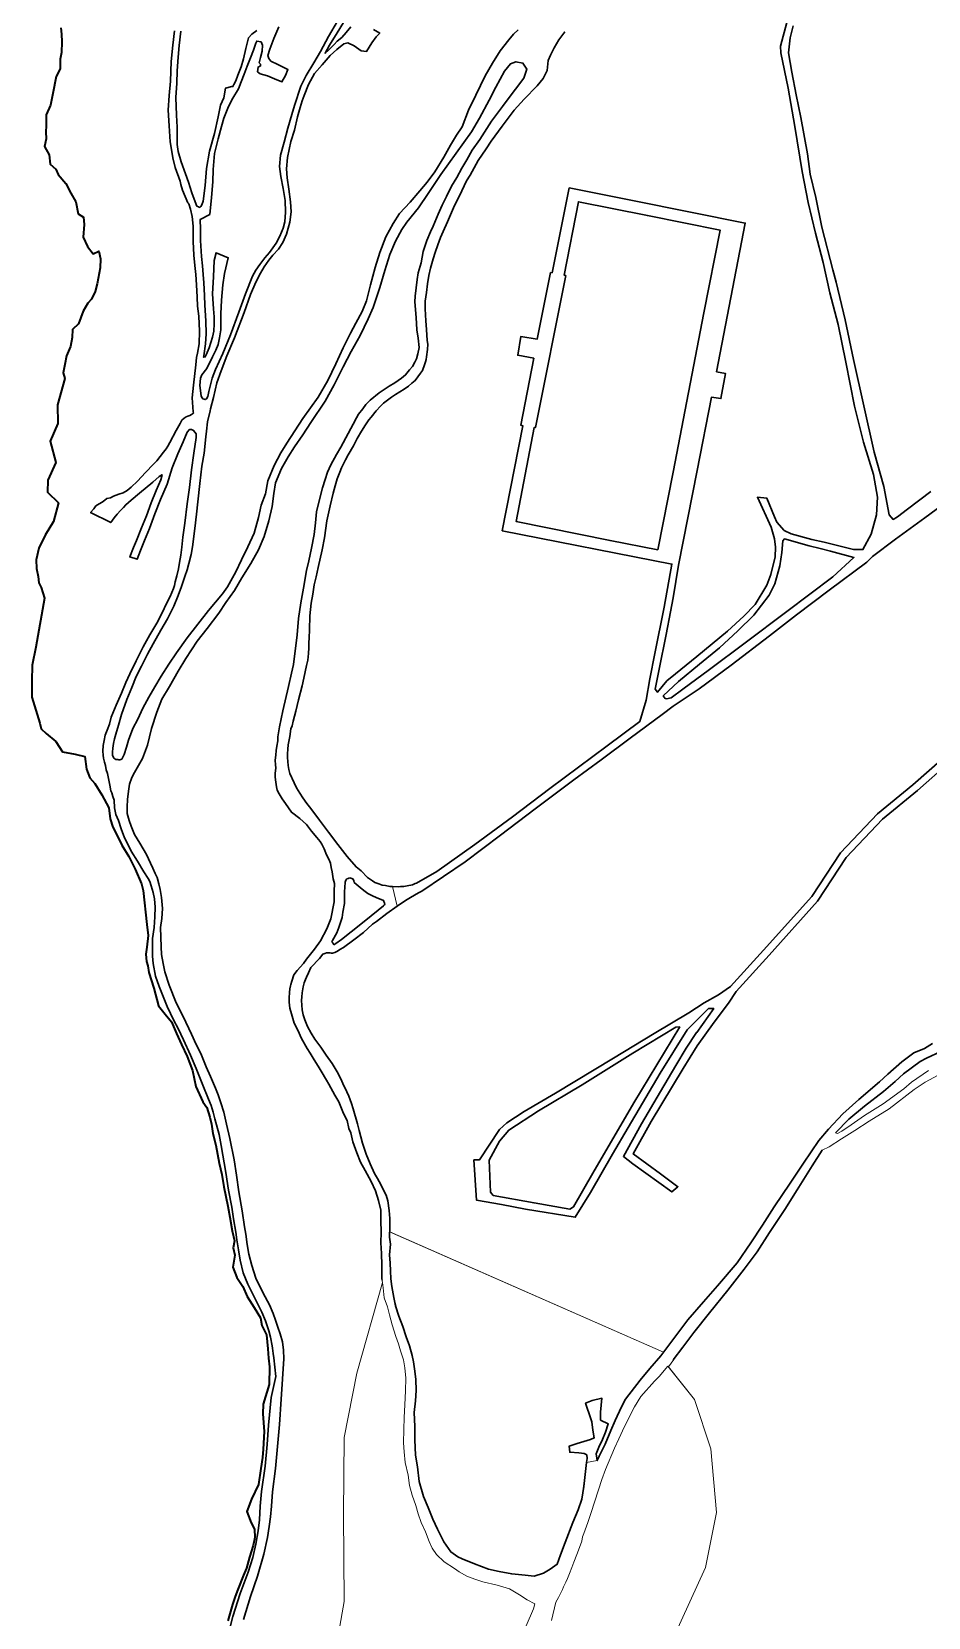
# Model space of a CAD drawing. Header units: inches. Extents: x 227962 to 457752, y 540021 to 3042353.
# Drawn here: x 228256 to 228678, y 540754 to 541499 of the extents above; entities that cross this region are included whole.
import ezdxf

# ---------------------------------------------------------------- set-up
doc = ezdxf.new("R2010")
doc.units = ezdxf.units.IN
doc.header["$MEASUREMENT"] = 0
doc.layers.add('Precinct_Dzong', color=7, linetype='Continuous', lineweight=9, true_color=0xd6292c)
doc.layers.add('Precinct_Environment Conservation', color=7, linetype='Continuous', lineweight=9, true_color=0x4abf36)
for name, color, linetype, lineweight in [('Precinct_Military', 253, 'Continuous', 9), ('Surveyed_Boundary', 212, 'Continuous', 35), ('Z_ proposed road layer', 7, 'Continuous', 30)]:
    doc.layers.add(name, color=color, linetype=linetype, lineweight=lineweight)

msp = doc.modelspace()

# ---------------------------------------------------------------- linework, layer by layer
at = {"layer": 'Precinct_Dzong'}
for points in [[(228553.15, 540878.53), (228424.48, 540935.05), (228424.42, 540935.08), (228424.35, 540932.56), (228424.81, 540929.35), (228424.34, 540924.26), (228424.92, 540912.98), (228426.32, 540904.19), (228428.69, 540895.42), (228430.7, 540890.61), (228433.78, 540881.45), (228434.95, 540877.04), (228435.6, 540873.98), (228436.32, 540869.61), (228436.65, 540866.12), (228436.83, 540860.45), (228436.49, 540855.13), (228436, 540850.14), (228436.26, 540843.64), (228436.23, 540837.26), (228436.66, 540830.19), (228437.45, 540824.63), (228438.32, 540817.77), (228440.33, 540810.76), (228446.86, 540795.28), (228449.85, 540789.38), (228453.19, 540784.65), (228456.48, 540782.42), (228464.36, 540779.07), (228470.95, 540776.52), (228481.83, 540774.33), (228492.45, 540773.24), (228496.77, 540774.62), (228499.87, 540776.55), (228503.13, 540778.96), (228510.52, 540798.42), (228513.25, 540804.84), (228514.78, 540809.39), (228517, 540826.62), (228522.03, 540827.62), (228525.76, 540835.33), (228530.45, 540846.36), (228533.41, 540852.77), (228535.34, 540856.42), (228542.18, 540865.42), (228551.89, 540876.86), (228553.15, 540878.53)], [(228421.05, 540911.26), (228408.98, 540868.69), (228403.1, 540838.49), (228402.68, 540802.41), (228403.1, 540761.29), (228396.38, 540723.95)], [(228488.65, 540749.92), (228492.11, 540757.88), (228492.66, 540760.23), (228489.07, 540762.19), (228485.53, 540764.44), (228480.74, 540767.25), (228475.04, 540769.12), (228468.23, 540770.62), (228464.53, 540771.79), (228460.68, 540773.29), (228457.11, 540775.24), (228454.93, 540776.93), (228450.09, 540780.08), (228446.44, 540783.51), (228444.36, 540786.44), (228442.95, 540789.63), (228441.27, 540794.17), (228439.21, 540798.49), (228437.9, 540802.51), (228436.68, 540806.49), (228434.95, 540811.29), (228433.77, 540815.85), (228433.11, 540820.77), (228431.78, 540826.74), (228431.26, 540831.76), (228430.94, 540835.95), (228431.13, 540842.25), (228431.26, 540847.9), (228431.54, 540853.71), (228431.89, 540860.35), (228432.08, 540866.34), (228431.62, 540871.15), (228430.96, 540874.9), (228429.6, 540879.09), (228428.55, 540882.46), (228427.26, 540885.84), (228425.58, 540891.32), (228424.37, 540896.04), (228423.39, 540899.77), (228421.91, 540903.99), (228421.41, 540908.74), (228421.05, 540911.26)], [(228554.15, 540736.13), (228572.88, 540777.41), (228578.05, 540803.22), (228575.47, 540833.08), (228567.72, 540856.24), (228555.25, 540871.93), (228551.09, 540867.06), (228549.02, 540864.95), (228542.59, 540857.77), (228539.52, 540852.79), (228534.91, 540843.65), (228532.18, 540837.74), (228530.15, 540833.43), (228525.94, 540823.43), (228524.23, 540818.75), (228522.7, 540813.91), (228519.03, 540802.66), (228517.59, 540798.56), (228515.8, 540793.29), (228515.11, 540791.68), (228514.78, 540789.69), (228513.23, 540785.47), (228512.42, 540783.41), (228511.07, 540779.86), (228510.03, 540777.39), (228508.97, 540774.52), (228508.08, 540772.17), (228507.26, 540770.49), (228506.2, 540768.2), (228505.69, 540766.93), (228504.55, 540764.84), (228503.75, 540763.26), (228502.6, 540761.13), (228500.6, 540752.46)]]:
    msp.add_lwpolyline(points, dxfattribs=at)
at = {"layer": 'Precinct_Environment Conservation'}
for points in [[(228396.38, 540723.95), (228403.1, 540761.29), (228402.68, 540802.41), (228403.1, 540838.49), (228408.98, 540868.69), (228421.05, 540911.26), (228420.8, 540913.06), (228420.69, 540919.34), (228420.52, 540924.84), (228420.31, 540929.94), (228420.39, 540934.94), (228420.23, 540940.4), (228420.22, 540945.19), (228419.2, 540949.73), (228417.76, 540954.33), (228415.67, 540958.7), (228412.85, 540963.98), (228410.73, 540967.77), (228409.06, 540972.23), (228407.16, 540977.33), (228406.1, 540981.67), (228405.18, 540983.69), (228404.39, 540987.45), (228402.66, 540990.75), (228400.57, 540996.24), (228398.65, 540999.27), (228395.8, 541004.48), (228394.77, 541006.36), (228392.23, 541010.6), (228390.86, 541012.91), (228388.95, 541015.92), (228387.02, 541019.11), (228385.65, 541021.23), (228382.96, 541025.86), (228381.23, 541029.9), (228379.58, 541033.12), (228378.85, 541035.28), (228378.23, 541037.45), (228377.51, 541040.24), (228377.21, 541043.06), (228377.11, 541045.11), (228377.26, 541047.48), (228377.55, 541049.3), (228377.79, 541050.69), (228377.94, 541051.3), (228378.38, 541052.83), (228379.42, 541055.8), (228380.87, 541057.82), (228383.85, 541061.2), (228385.33, 541063.29), (228389.03, 541067.98), (228391.88, 541071.83), (228394.87, 541077.53), (228396.75, 541082.22), (228398.27, 541090.09), (228398.36, 541095.2), (228398.53, 541098.77), (228397.88, 541100.96), (228397.38, 541104.29), (228396.87, 541106.29), (228396.62, 541108.3), (228395.81, 541110.28), (228394.7, 541112.25), (228393.57, 541115.1), (228392.56, 541117.27), (228391.7, 541118.47), (228390.24, 541120.42), (228387.75, 541123.32), (228385.28, 541126.47), (228382.13, 541129.31), (228378.27, 541132.25), (228375.47, 541136.42), (228373.94, 541138.54), (228372.46, 541140.85), (228371.56, 541142.71), (228371.21, 541144.14), (228370.68, 541147.52), (228370.65, 541148.92), (228370.66, 541150.46), (228370.91, 541153.17), (228370.68, 541154.61), (228370.56, 541156.66), (228370.83, 541159.07), (228371.03, 541161.35), (228371.37, 541163.31), (228371.78, 541165.74), (228371.89, 541167.76), (228372.63, 541172.37), (228374.25, 541179.99), (228376.85, 541191.32), (228378.32, 541197.66), (228379.18, 541201.62), (228380.94, 541215.63), (228381.62, 541223.27), (228382.65, 541230.67), (228383.85, 541237.62), (228385.33, 541245.82), (228386.43, 541250.41), (228387.62, 541256.38), (228388.92, 541262.76), (228389.54, 541268.23), (228390.07, 541273.35), (228391.17, 541277.98), (228392.92, 541284.74), (228394.03, 541288.61), (228395.19, 541292.07), (228396.83, 541295.46), (228399.44, 541300.39), (228401.43, 541303.84), (228407.25, 541314.58), (228408.88, 541317.62), (228409.85, 541319.3), (228411.82, 541321.9), (228413.17, 541323.79), (228415.25, 541325.95), (228419.43, 541329.31), (228424.14, 541332.43), (228426.86, 541334.08), (228430.01, 541336.2), (228431.85, 541337.84), (228433.82, 541340.23), (228435.15, 541341.66), (228436.23, 541343.8), (228437.03, 541345.37), (228437.68, 541347.62), (228438.26, 541350.7), (228437.88, 541354.98), (228437.21, 541358.9), (228436.93, 541364.74), (228436.3, 541372.11), (228436.36, 541374.74), (228437.83, 541385.77), (228439.17, 541390.42), (228440.2, 541395.75), (228441.84, 541400.89), (228443.58, 541405.06), (228444.95, 541407.7), (228447.23, 541413.24), (228449.18, 541417.61), (228451.1, 541421.56), (228453.54, 541426.44), (228456, 541430.53), (228458.31, 541434.99), (228460.79, 541438.84), (228463.24, 541443.31), (228466.83, 541448.39), (228472.34, 541457.09), (228477.52, 541463.98), (228480.69, 541468.1), (228483.63, 541472), (228487.46, 541477.27), (228488.92, 541481.38), (228487.09, 541484.27), (228483.78, 541484.96), (228481.3, 541483.88), (228478.49, 541480.55), (228474.41, 541472.99), (228471.2, 541466.82), (228466.65, 541458.46), (228462.94, 541452.02), (228448.46, 541431.94), (228442.59, 541423.06), (228437.95, 541416.26), (228432.48, 541409.5), (228430.17, 541406.05), (228427.11, 541400.62), (228424.53, 541394.3), (228422.22, 541386.88), (228419.79, 541378.8), (228416.71, 541369.39), (228414.33, 541364.14), (228410.51, 541356.31), (228406.31, 541348.76), (228402.52, 541341.61), (228398.38, 541333.12), (228394.07, 541325.47), (228387.4, 541315.33), (228383.56, 541309.61), (228379.63, 541303.99), (228376.7, 541299.29), (228373.53, 541293.77), (228370.7, 541287.04), (228369.92, 541282.05), (228369.12, 541275.92), (228367.65, 541269.13), (228365.35, 541261.79), (228362.7, 541255.63), (228359.17, 541249.18), (228354.99, 541242.35), (228351.41, 541236.43), (228347.39, 541230.87), (228344.14, 541225.77), (228338.63, 541218.58), (228333.96, 541212.65), (228328.59, 541204.43), (228324.96, 541198.57), (228320.85, 541191.32), (228317.32, 541185.32), (228314.99, 541179.36), (228312.42, 541171.54), (228310.55, 541163.77), (228308.2, 541157.59), (228304.49, 541150.99), (228303.17, 541148.53), (228302.02, 541145.49), (228301.61, 541142.21), (228301.2, 541138.19), (228300.94, 541134.8), (228301, 541131.67), (228301.96, 541128.42), (228302.91, 541125.7), (228304.49, 541121.82), (228306.89, 541117.76), (228310.01, 541112.41), (228312.04, 541108.33), (228313.02, 541106.05), (228314.21, 541103.49), (228315.07, 541101.59), (228315.91, 541098.66), (228316.5, 541095.98), (228317.14, 541092.22), (228317.57, 541087.01), (228317.29, 541082.29), (228316.69, 541078.06), (228316.79, 541073.62), (228316.92, 541069.03), (228317.16, 541065.41), (228317.85, 541061.18), (228318.63, 541057.25), (228320.75, 541050.94), (228324.01, 541042.76), (228327.33, 541036.2), (228331.25, 541028.01), (228333.49, 541023.18), (228335.7, 541018.92), (228338.21, 541012.57), (228340.26, 541008.02), (228342.61, 541002.61), (228343.71, 540999.44), (228345.02, 540995.66), (228346.46, 540991.26), (228347.74, 540985.7), (228349.35, 540978.92), (228351.27, 540968.95), (228352.37, 540961.76), (228353.54, 540953.9), (228355.06, 540944.93), (228356.17, 540937.42), (228356.86, 540933.93), (228357.41, 540929.18), (228358.24, 540924.62), (228359.67, 540919.19), (228361.55, 540913.36), (228365.02, 540906.25), (228367.9, 540900.75), (228369.58, 540896.73), (228370.67, 540893.65), (228371.79, 540890.28), (228372.89, 540887.09), (228374.11, 540883.39), (228374.5, 540879.55), (228374.71, 540875.34), (228373.48, 540856.41), (228372.62, 540844.55), (228370.68, 540823.81), (228369.33, 540812.96), (228368.94, 540806.15), (228368.4, 540801.12), (228367.79, 540796.61), (228366.97, 540791.38), (228365.19, 540783.61), (228362.28, 540773.28), (228358.98, 540763.65), (228355.64, 540752.96)], [(228683.59, 541019.84), (228676.91, 541016.63), (228673.91, 541015.12), (228665.99, 541009.31), (228662.16, 541005.73), (228656.61, 541000.99), (228647.73, 540994.15), (228640.41, 540987.99), (228634.03, 540981.54), (228635.05, 540981.3), (228637.09, 540982.42), (228641.45, 540985.4), (228647.72, 540989.7), (228656.46, 540995.18), (228666.26, 541002.32), (228669.84, 541005.39), (228677.74, 541010.84)], [(228688.09, 541011.87), (228676.25, 541005.43), (228671.13, 541001.91), (228659.34, 540992.89), (228649.96, 540987.04), (228643.18, 540982.7), (228636.92, 540978.72), (228631.11, 540975.08), (228627.83, 540973.44), (228623.07, 540966.07), (228616.06, 540954.88), (228610.27, 540945.63), (228603.06, 540934.74), (228597.21, 540925.62), (228591.14, 540917.52), (228583.45, 540907.61), (228574.82, 540896.95), (228567.43, 540887.8), (228562.31, 540880.88), (228555.48, 540871.64), (228567.72, 540856.24), (228575.47, 540833.08), (228578.05, 540803.22), (228572.88, 540777.41), (228554.15, 540736.13)]]:
    msp.add_lwpolyline(points, dxfattribs=at)
at = {"layer": 'Precinct_Military'}
msp.add_lwpolyline([(228506.79, 541499.06), (228503.94, 541495.21), (228501.81, 541491.46), (228500.11, 541487.98), (228498.98, 541485.46), (228498.55, 541480.86), (228496.59, 541477.01), (228493.75, 541473.61), (228487.7, 541467.38), (228483, 541462.21), (228479.2, 541457.19), (228477.31, 541454.66), (228472.21, 541447.65), (228469.88, 541443.97), (228466.07, 541438.52), (228462.25, 541431.62), (228460.54, 541428.91), (228458.32, 541424.2), (228454.49, 541416.23), (228451.56, 541409.77), (228449.59, 541405.2), (228448.38, 541402.29), (228447.08, 541398.93), (228445.83, 541395.36), (228444.84, 541392.34), (228443.62, 541387.86), (228442.82, 541384.44), (228442.18, 541380.61), (228441.72, 541376.57), (228441.11, 541372.4), (228441.1, 541368.82), (228441.42, 541363.23), (228441.71, 541359.12), (228442.09, 541353.97), (228442.32, 541352.24), (228442.2, 541349.72), (228441.71, 541346.31), (228441.63, 541345.04), (228441.34, 541343.88), (228440.89, 541342.54), (228439.81, 541339.82), (228438.87, 541338.57), (228437.65, 541336.9), (228436.45, 541335.16), (228434.87, 541333.83), (228433.27, 541332.49), (228431.26, 541331.09), (228427.21, 541328.56), (228425.22, 541327.35), (228423.48, 541325.9), (228421.55, 541324.54), (228420.14, 541323.01), (228418.08, 541320.85), (228415.67, 541317.98), (228414.59, 541316.65), (228413.01, 541314.24), (228411.12, 541311.37), (228409.18, 541307.82), (228407.35, 541304.4), (228403.69, 541297.84), (228401.77, 541294.1), (228400.94, 541292), (228399.78, 541288.95), (228398.76, 541285.62), (228397.8, 541282.26), (228396.39, 541276.24), (228394.9, 541269.23), (228393.73, 541261.21), (228392.74, 541255.64), (228390.87, 541247.33), (228389.89, 541242.96), (228389, 541239.05), (228388.33, 541234.72), (228387.57, 541230.44), (228386.95, 541224.61), (228386.77, 541217.93), (228386.55, 541214.24), (228386.49, 541211.94), (228386.43, 541209.56), (228386.26, 541206.93), (228385.91, 541203.66), (228385.39, 541201.15), (228384.1, 541195.2), (228383.25, 541191.73), (228381.64, 541185.07), (228380.37, 541179.81), (228379.02, 541175.07), (228378.51, 541172.79), (228378.02, 541171.47), (228377.44, 541167.89), (228376.7, 541163.94), (228376.57, 541161.91), (228376.33, 541159.71), (228376.35, 541157.97), (228376.69, 541154.26), (228377, 541152.29), (228377.52, 541150.53), (228379.48, 541146.07), (228380.62, 541143.66), (228382.2, 541141.28), (228383.58, 541139), (228385.47, 541136.36), (228387.33, 541134.03), (228391.51, 541128.56), (228395.68, 541122.97), (228400.12, 541117.03), (228404.45, 541111.48), (228408.75, 541106.61), (228411.02, 541104.77), (228413.98, 541101.53), (228416.37, 541100.05), (228417.5, 541099.21), (228419.4, 541098.57), (228420.87, 541098.01), (228422.48, 541097.81), (228424.48, 541097.43), (228425.72, 541097.36), (228428.02, 541088.06), (228423.1, 541084.63), (228418.24, 541080.87), (228416.4, 541079.62), (228412.15, 541075.82), (228407.53, 541072.34), (228402.7, 541068.72), (228401.04, 541067.68), (228399.84, 541066.92), (228398.6, 541066.42), (228397.63, 541066.08), (228396.94, 541065.97), (228396.32, 541066.23), (228394.79, 541066.14), (228393.87, 541065.87), (228393.06, 541065.52), (228391.41, 541063.58), (228387.39, 541059.26), (228386.25, 541056.78), (228385.31, 541054.7), (228384.91, 541053.6), (228384.18, 541052.09), (228383.76, 541050.21), (228383.23, 541047.35), (228383.06, 541045.52), (228382.97, 541043.72), (228383.32, 541039.35), (228383.7, 541037.03), (228384.49, 541034.68), (228385.79, 541031.6), (228387.51, 541028.51), (228389.28, 541025.6), (228392.08, 541021.92), (228394.59, 541018.12), (228397.35, 541014.13), (228399.72, 541010.23), (228401.5, 541007.02), (228402.45, 541004.84), (228404.37, 541000.85), (228405.18, 540998.84), (228406.52, 540995.32), (228407.24, 540992.96), (228409.35, 540985.89), (228410.14, 540982.75), (228411.68, 540976.78), (228413.36, 540971.59), (228415.22, 540967.03), (228417.27, 540962.48), (228418.68, 540960.09), (228420.22, 540957.3), (228421.53, 540954.68), (228422.74, 540952.29), (228423.52, 540949.58), (228424.17, 540945.14), (228424.48, 540941.39), (228424.48, 540937.61), (228424.42, 540935.08), (228553.15, 540878.53), (228558, 540884.93), (228564.61, 540893.73), (228572.02, 540902.19), (228578.65, 540909.7), (228587.81, 540920.54), (228594.21, 540929.86), (228599.71, 540938.27), (228605.19, 540946.78), (228612.81, 540957.89), (228619.06, 540967.41), (228626.24, 540978.01), (228630.82, 540983.31), (228637.57, 540990.6), (228645.05, 540997.25), (228654.83, 541005.64), (228658.69, 541009.14), (228665.3, 541014.98), (228670.9, 541019.15), (228675.9, 541021.2), (228679.7, 541023.55)], dxfattribs=at)
at = {"layer": 'Surveyed_Boundary'}
msp.add_lwpolyline([(228269.81, 541500.81), (228270.05, 541497.87), (228270.28, 541494.3), (228270.19, 541489.35), (228269.47, 541486.14), (228269.44, 541481.59), (228267.66, 541477.93), (228266.08, 541470.08), (228264.88, 541464.53), (228262.86, 541459.99), (228262.93, 541454.79), (228262.74, 541451.94), (228262.9, 541448.74), (228262.08, 541445.03), (228264.33, 541441.15), (228264.85, 541436.77), (228267.46, 541434.45), (228268.62, 541431.99), (228272.11, 541427.76), (228274.5, 541423.2), (228276.93, 541419.12), (228277.96, 541413.51), (228280.4, 541411.85), (228280.72, 541408.39), (228280.28, 541402.53), (228282.3, 541398.06), (228285.08, 541394.67), (228287.65, 541395.87), (228288.38, 541392.25), (228288.36, 541388.08), (228286.86, 541380.58), (228285.97, 541377.03), (228284.24, 541373.29), (228282.46, 541371.54), (228280.32, 541367.74), (228278.13, 541361.77), (228275.35, 541359.18), (228275.11, 541355.36), (228274.33, 541351.14), (228272.49, 541346.67), (228271.64, 541342.69), (228270.89, 541338.7), (228271.7, 541336.08), (228268.2, 541323.72), (228268.34, 541314.97), (228264.77, 541306.59), (228267.49, 541296.55), (228263.65, 541288.29), (228263.5, 541282.66), (228268.64, 541277.62), (228266.36, 541268.92), (228262.46, 541262.47), (228259.48, 541256.4), (228258.2, 541250.91), (228258.32, 541246.81), (228259.2, 541243.01), (228259.53, 541240.14), (228260.5, 541237.83), (228262.14, 541232.92), (228258.08, 541209.82), (228256.38, 541201.3), (228256.1, 541193.88), (228256.19, 541186.39), (228259.97, 541174.19), (228260.62, 541171.38), (228262.93, 541169.27), (228267.5, 541165.45), (228270.66, 541160.63), (228276.53, 541159.52), (228281.08, 541158.51), (228281.88, 541152.49), (228283.41, 541148.37), (228285.78, 541145.7), (228289.1, 541140.47), (228292.42, 541134.31), (228293.02, 541129.16), (228294.28, 541125.27), (228295.43, 541123.16), (228298.47, 541116.84), (228301.73, 541111.45), (228304.78, 541105.55), (228307.67, 541098.62), (228308.48, 541095.43), (228310.23, 541079.58), (228310.92, 541074.39), (228310.17, 541068.85), (228309.84, 541065.49), (228310.01, 541062.09), (228310.66, 541060.01), (228311.18, 541057.02), (228313.51, 541049.61), (228315.79, 541041.26), (228318.9, 541037.42), (228321.79, 541033.73), (228324.14, 541028.26), (228326.52, 541023.15), (228329.28, 541017.41), (228331.77, 541010.96), (228333.34, 541003.31), (228336.57, 540996.16), (228338.49, 540993.49), (228339.83, 540989.04), (228340.65, 540985.69), (228341.35, 540981.36), (228342.76, 540975.86), (228344.27, 540967.35), (228345.47, 540962.03), (228346.51, 540956.16), (228348.29, 540947.12), (228349.28, 540941.94), (228350.38, 540935.6), (228351.39, 540930.89), (228350.77, 540927.51), (228351.6, 540924.1), (228350.7, 540918.43), (228352.61, 540913.59), (228355.35, 540909.36), (228357.5, 540904.71), (228360.65, 540899.45), (228363.67, 540894.63), (228364.31, 540891.01), (228366.48, 540886.7), (228367.2, 540880.05), (228367.38, 540875.66), (228367.93, 540871.65), (228367.83, 540863.34), (228364.88, 540854.04), (228364.82, 540849.58), (228365.46, 540841.27), (228364.93, 540833.03), (228364.59, 540829.08), (228363.86, 540823.92), (228362.81, 540816.31), (228359.41, 540809.44), (228357.31, 540803.65), (228359.25, 540798.26), (228360.89, 540795.43), (228361.07, 540791.42), (228360.23, 540787.64), (228358.59, 540782.22), (228357.08, 540777.04), (228355.63, 540773.79), (228353.05, 540766.98), (228351.72, 540763.71), (228350.49, 540759.92), (228348.3, 540752.25)], dxfattribs=at)
at = {"layer": 'Z_ proposed road layer'}
for points in [[(228399.98, 541504.08), (228395.6, 541496.76), (228391.87, 541489.79), (228388.74, 541484.48), (228385.1, 541478.4), (228382.67, 541473.41), (228379.72, 541464.33), (228378.42, 541460.16), (228376.47, 541453.71), (228374.76, 541447.12), (228373.16, 541441.03), (228372.6, 541435.7), (228373.26, 541431.04), (228374.31, 541425.36), (228375.22, 541419.71), (228375.52, 541414.24), (228375.18, 541409.74), (228374.43, 541406.79), (228372.86, 541403.01), (228371.05, 541399.63), (228367.88, 541395.23), (228365.76, 541392.75), (228363.41, 541389.58), (228361.57, 541386.95), (228359.94, 541384.24), (228356.64, 541375.9), (228353.46, 541367.3), (228349.63, 541356.61), (228346.04, 541347.84), (228342.58, 541340.38), (228340.96, 541336.18), (228339.35, 541330.05), (228338.95, 541327.67), (228338.27, 541326.54), (228337.7, 541326.21), (228337.16, 541326.32), (228336.56, 541326.6), (228336.01, 541327.4), (228335.72, 541327.89), (228335.1, 541332.81), (228335.5, 541336.28), (228336.17, 541337.84), (228338.41, 541340.8), (228341.13, 541346.31), (228342.64, 541349.44), (228343.72, 541351.99), (228344.46, 541355.19), (228345.06, 541359.03), (228345.03, 541362.35), (228345.1, 541366.55), (228345.31, 541372.96), (228345.97, 541380.05), (228346.71, 541385.41), (228348.53, 541392.83), (228342.77, 541395.19), (228341.86, 541391.61), (228341.59, 541383.92), (228341.2, 541375.82), (228341.57, 541368.89), (228341.88, 541364.99), (228341.98, 541361.8), (228341.7, 541358.31), (228341.13, 541355.56), (228339.52, 541350.52), (228338.21, 541347.19), (228337.68, 541346.23), (228336.96, 541346.07), (228337.1, 541346.69), (228337.79, 541352.3), (228338.08, 541357.08), (228337.93, 541363.14), (228337.47, 541370.53), (228337.35, 541375.05), (228337.02, 541381.07), (228336.71, 541385), (228336.45, 541389.09), (228335.97, 541393.36), (228335.49, 541400.95), (228335.54, 541406.3), (228335.33, 541410.84), (228339.84, 541413.21), (228340.65, 541421.19), (228341.21, 541428.45), (228341.41, 541434.23), (228341.99, 541441.74), (228343.82, 541448.74), (228345.38, 541454.54), (228346.45, 541458.46), (228348.66, 541463.93), (228350.76, 541467.88), (228353.36, 541472.21), (228354.67, 541475.47), (228356.07, 541479.12), (228357.44, 541482.9), (228358.93, 541486.83), (228360.39, 541490.45), (228361.46, 541493.74), (228361.95, 541494.61), (228363.98, 541494.25), (228364.6, 541492.73), (228364.41, 541489.93), (228363.72, 541486.89), (228363.12, 541484.48), (228363.75, 541483.76), (228363.77, 541482.97), (228362.52, 541482.46), (228362.31, 541480.26), (228363.54, 541479.31), (228367.01, 541478.34), (228370.3, 541476.95), (228373.8, 541475.49), (228375.46, 541478.51), (228376.55, 541481.24), (228371.88, 541483.57), (228368.61, 541485.25), (228367.57, 541486.53), (228367.07, 541487.88), (228368.06, 541490.81), (228369.97, 541495.91), (228372.34, 541501.3)], [(228611.14, 541503.42), (228608.25, 541492.2), (228608.33, 541489.09), (228611.84, 541472.49), (228614.93, 541454.45), (228618.35, 541433.4), (228621.29, 541418.8), (228624.74, 541404.41), (228628.24, 541390.54), (228631.45, 541376.38), (228635.36, 541361.43), (228638.96, 541343.74), (228643.07, 541323.14), (228647.21, 541306.21), (228652, 541290.91), (228653.76, 541280.36), (228653.39, 541271.96), (228650.86, 541262.98), (228646.98, 541255.65), (228642.54, 541255.76), (228628.75, 541259.16), (228623.02, 541260.45), (228613.25, 541263.06), (228610.02, 541264.73), (228606.43, 541268.56), (228605.4, 541271.05), (228601.83, 541279.84), (228597.37, 541280.27), (228603.8, 541266.3), (228605.35, 541260.72), (228605.84, 541256.76), (228605.64, 541252.26), (228603.63, 541244.04), (228601.84, 541238.94), (228596.27, 541229.89), (228591.05, 541224.44), (228583.24, 541217.34), (228568.88, 541205.4), (228558.8, 541197.25), (228554.74, 541193.97), (228550.43, 541188.62), (228549.35, 541190.07), (228551.18, 541199.46), (228554.43, 541215.77), (228556.48, 541226.46), (228557.69, 541232.95), (228560.3, 541248.3), (228569.11, 541292.82), (228575.8, 541327.32), (228580.22, 541326.63), (228582.42, 541338.36), (228578.15, 541339.26), (228591.68, 541409.12), (228539.35, 541419.59), (228508.85, 541425.64), (228500.82, 541385.79), (228500.11, 541385.86), (228493.83, 541354.57), (228486.04, 541355.79), (228484.65, 541347.04), (228492.17, 541345.61), (228486.13, 541314.13), (228487.04, 541313.89), (228477.37, 541264.53), (228557.17, 541248.85), (228553.45, 541228.7), (228549.13, 541206.82), (228546.77, 541195), (228545.13, 541184.91), (228542.15, 541174.95), (228526.68, 541163.42), (228499.76, 541143.48), (228482.21, 541130.16), (228464.49, 541117.1), (228446.64, 541104.45), (228437.02, 541098.98), (228436.41, 541098.71), (228435.19, 541098.16), (228432.73, 541097.7), (228431.17, 541097.44), (228429.62, 541097.42), (228428.36, 541097.18), (228425.72, 541097.36), (228424.48, 541097.43), (228422.48, 541097.81), (228420.87, 541098.01), (228419.4, 541098.57), (228417.5, 541099.21), (228416.37, 541100.05), (228413.98, 541101.53), (228411.02, 541104.77), (228408.75, 541106.61), (228404.45, 541111.48), (228400.12, 541117.03), (228395.68, 541122.97), (228391.51, 541128.56), (228387.33, 541134.03), (228385.47, 541136.36), (228383.58, 541139), (228382.2, 541141.28), (228380.62, 541143.66), (228379.48, 541146.07), (228377.52, 541150.53), (228377, 541152.29), (228376.69, 541154.26), (228376.35, 541157.97), (228376.33, 541159.71), (228376.57, 541161.91), (228376.7, 541163.94), (228377.44, 541167.89), (228378.02, 541171.47), (228378.51, 541172.79), (228379.02, 541175.07), (228380.37, 541179.81), (228381.64, 541185.07), (228383.25, 541191.73), (228384.1, 541195.2), (228385.39, 541201.15), (228385.91, 541203.66), (228386.26, 541206.93), (228386.43, 541209.56), (228386.49, 541211.94), (228386.55, 541214.24), (228386.77, 541217.93), (228386.95, 541224.61), (228387.57, 541230.44), (228388.33, 541234.72), (228389, 541239.05), (228389.89, 541242.96), (228390.87, 541247.33), (228392.74, 541255.64), (228393.73, 541261.21), (228394.9, 541269.23), (228396.39, 541276.24), (228397.8, 541282.26), (228398.76, 541285.62), (228399.78, 541288.95), (228400.94, 541292), (228401.77, 541294.1), (228403.69, 541297.84), (228404.98, 541300.29), (228407.35, 541304.4), (228409.18, 541307.82), (228411.12, 541311.37), (228413.01, 541314.24), (228414.59, 541316.65), (228415.67, 541317.98), (228418.08, 541320.85), (228420.14, 541323.01), (228421.55, 541324.54), (228423.48, 541325.9), (228425.22, 541327.35), (228427.21, 541328.56), (228431.26, 541331.09), (228433.27, 541332.49), (228434.87, 541333.83), (228436.45, 541335.16), (228437.65, 541336.9), (228438.87, 541338.57), (228439.81, 541339.82), (228440.89, 541342.54), (228441.34, 541343.88), (228441.63, 541345.04), (228441.71, 541346.31), (228442.2, 541349.72), (228442.32, 541352.24), (228442.09, 541353.97), (228441.71, 541359.12), (228441.42, 541363.23), (228441.1, 541368.82), (228441.11, 541372.4), (228441.72, 541376.57), (228442.18, 541380.61), (228442.82, 541384.44), (228443.62, 541387.86), (228444.84, 541392.34), (228445.83, 541395.36), (228447.08, 541398.93), (228448.38, 541402.29), (228449.59, 541405.2), (228451.56, 541409.77), (228454.49, 541416.23), (228458.32, 541424.2), (228460.54, 541428.91), (228462.25, 541431.62), (228466.07, 541438.52), (228469.88, 541443.97), (228472.21, 541447.65), (228477.31, 541454.66), (228479.2, 541457.19), (228483, 541462.21), (228487.7, 541467.38), (228493.75, 541473.61), (228496.59, 541477.01), (228498.55, 541480.86), (228498.98, 541485.46), (228500.11, 541487.98), (228501.81, 541491.46), (228503.94, 541495.21), (228506.79, 541499.06)], [(228406.1, 541501.38), (228403.95, 541498.65), (228401.99, 541496.35), (228399.79, 541494.59), (228398.41, 541493.03), (228395.7, 541490.42), (228394.03, 541488.96), (228396.08, 541492.8), (228399.8, 541498.59), (228402.7, 541503.43)], [(228406.1, 541501.38), (228403.95, 541498.65), (228401.99, 541496.35), (228399.79, 541494.59), (228398.41, 541493.03), (228395.7, 541490.42), (228394.03, 541488.96), (228396.08, 541492.8), (228399.8, 541498.59), (228402.7, 541503.43)], [(228347.18, 540740.91), (228350.75, 540754.27), (228354.13, 540765.14), (228357.86, 540775.22), (228360.07, 540782.12), (228361.53, 540788.29), (228362.67, 540794.63), (228363.27, 540799.74), (228363.6, 540806.14), (228364.22, 540813.01), (228365.84, 540825.04), (228366.87, 540835.19), (228367.43, 540844.18), (228368.71, 540857.18), (228370.94, 540867.03), (228369.9, 540875.88), (228369.71, 540877.96), (228369.28, 540880.42), (228369.21, 540881.55), (228368.44, 540885.51), (228367.64, 540888.59), (228366.06, 540893.24), (228364.36, 540897.3), (228361.25, 540903.53), (228357.8, 540910.56), (228355.52, 540915.89), (228354.15, 540921.74), (228353.29, 540926.7), (228352.57, 540931.29), (228352.1, 540934.99), (228351.01, 540941.17), (228350.2, 540946.65), (228348.66, 540954.67), (228347.38, 540962.97), (228345.23, 540975.62), (228344.25, 540980.77), (228342.21, 540988.13), (228341.51, 540991.34), (228340.5, 540994.52), (228339.3, 540997.36), (228336.65, 541003.95), (228333.39, 541011.91), (228330.73, 541018.06), (228327.55, 541025.29), (228324.91, 541030.65), (228322.94, 541034.34), (228319.79, 541040.96), (228316.03, 541050.39), (228314.36, 541055.2), (228313.21, 541061.14), (228312.9, 541064.61), (228312.87, 541067.81), (228312.98, 541072.98), (228313.73, 541078.14), (228314, 541083.17), (228314.15, 541087.6), (228313.83, 541091.57), (228313.18, 541094.57), (228312.23, 541097.61), (228311.62, 541099.71), (228310.93, 541101.2), (228308.83, 541104.21), (228305.87, 541109.31), (228302.95, 541113.98), (228301.3, 541117.26), (228299.76, 541120.31), (228298.14, 541124.39), (228296.93, 541128.36), (228295.74, 541131.14), (228294.98, 541134.29), (228294.9, 541137.96), (228294.22, 541139.67), (228293.8, 541141.33), (228293.36, 541142.28), (228292.84, 541145.06), (228292.38, 541147.38), (228291.77, 541150.5), (228291.16, 541152.21), (228290.77, 541154.29), (228290.3, 541155.81), (228289.89, 541157.67), (228289.68, 541159.14), (228289.58, 541160.97), (228289.75, 541163.57), (228290.2, 541165.97), (228290.71, 541168.44), (228291.53, 541170.85), (228292.63, 541173.61), (228293.42, 541176.96), (228295.85, 541182.61), (228298.31, 541188.28), (228300.42, 541193.29), (228302.3, 541197.25), (228305.28, 541203.45), (228308.52, 541209.93), (228311.66, 541215.61), (228314.9, 541221.12), (228317.45, 541226), (228319.49, 541230.3), (228321.23, 541233.68), (228322.72, 541237.34), (228323.32, 541238.79), (228323.59, 541240.55), (228324.34, 541243.33), (228325.08, 541246.66), (228325.53, 541249.57), (228326.31, 541253.11), (228326.74, 541256.78), (228327.25, 541261.5), (228328.1, 541268.09), (228329.2, 541277.11), (228330.29, 541284.81), (228331.3, 541293.16), (228332.29, 541301), (228333.43, 541308.42), (228333.41, 541310.12), (228332.86, 541310.94), (228332.26, 541311.68), (228331.24, 541312.17), (228330.26, 541312.08), (228329.27, 541310.92), (228327.4, 541306.36), (228324.81, 541300.65), (228322.23, 541294.14), (228319.76, 541286.43), (228316.7, 541279.29), (228314.02, 541272.44), (228311.43, 541265.62), (228309.11, 541259.97), (228307.34, 541255.32), (228305.77, 541251.13), (228302.19, 541252.26), (228304.01, 541256.64), (228305.39, 541260.01), (228307.74, 541265.88), (228310.02, 541271.52), (228312.28, 541277.65), (228314.63, 541283.43), (228316.78, 541288.42), (228317.28, 541290.17), (228317.44, 541290.81), (228317.16, 541290.88), (228316.76, 541290.56), (228316.05, 541290.05), (228313.04, 541287.39), (228306.72, 541282.17), (228302.83, 541278.88), (228300.33, 541276.72), (228299.22, 541275.44), (228297.8, 541274.06), (228296.37, 541272.35), (228294.89, 541270.56), (228293.29, 541268.37), (228283.76, 541273.04), (228285.35, 541274.89), (228286.33, 541276.17), (228289.7, 541278.36), (228291.4, 541279.74), (228293.09, 541280.02), (228294.51, 541280.79), (228297.1, 541281.75), (228299.09, 541282.37), (228301, 541283.47), (228302.9, 541285.01), (228305.89, 541287.9), (228309.65, 541291.93), (228313.4, 541295.81), (228314.93, 541297.39), (228316.47, 541299.39), (228318.07, 541301.43), (228319.37, 541303.05), (228320.14, 541304.28), (228321.05, 541305.97), (228324.01, 541311.66), (228325.85, 541314.91), (228326.78, 541316.47), (228327.78, 541317.51), (228328.74, 541318.12), (228329.46, 541318.32), (228330.42, 541318.69), (228331.28, 541319.21), (228332.19, 541319.86), (228332.07, 541320.46), (228331.63, 541326.97), (228332.11, 541333.03), (228333.24, 541342.51), (228333.61, 541345.99), (228334.08, 541348.04), (228334.87, 541352.34), (228335.02, 541358.36), (228334.67, 541365.38), (228334.11, 541370.06), (228333.91, 541374.25), (228333.65, 541380.12), (228333.28, 541384.99), (228332.74, 541389.22), (228332.39, 541394.12), (228332.01, 541400.43), (228331.99, 541407.74), (228331.58, 541412.23), (228330.71, 541415.6), (228329.95, 541418.1), (228329.56, 541418.69), (228327.05, 541424.63), (228326.31, 541427.19), (228325.9, 541428.74), (228323.61, 541435.29), (228322.5, 541439.81), (228322.28, 541440.92), (228321.19, 541447.25), (228320.73, 541454.79), (228320.33, 541462.19), (228320.79, 541469.03), (228321.3, 541475.85), (228321.7, 541484.99), (228322.42, 541492.77), (228323.27, 541499.51)], [(228484.85, 541499.89), (228482.73, 541497.95), (228480.5, 541495.28), (228476.41, 541490.05), (228472.76, 541484.29), (228469.28, 541478.29), (228464.95, 541469.24), (228461.43, 541462.24), (228458.58, 541454.37), (228455.94, 541450.48), (228453.06, 541445.7), (228449.93, 541440.11), (228445.74, 541433.27), (228442, 541428.42), (228438.66, 541424.24), (228434.1, 541419), (228429, 541413.62), (228426.01, 541408.92), (228422.71, 541402.64), (228419.74, 541395.25), (228417.54, 541388.27), (228415.45, 541380.11), (228413.5, 541372.57), (228411.51, 541367.5), (228408.53, 541362.06), (228406.06, 541357.4), (228402.49, 541350.43), (228399.07, 541342.9), (228395.35, 541335.13), (228390.76, 541327.35), (228383.64, 541317.25), (228379.77, 541311.54), (228376.15, 541305.74), (228373.28, 541301.09), (228370.18, 541295.19), (228367.22, 541287.92), (228366.11, 541281.89), (228364.05, 541276.61), (228362.81, 541270.73), (228360.67, 541263.38), (228357.79, 541256.99), (228354.81, 541250.88), (228352.14, 541245.19), (228348.13, 541238.19), (228345.87, 541234.94), (228339.25, 541227.14), (228334.17, 541220.69), (228329.28, 541214.21), (228324.19, 541207.18), (228320.62, 541201.79), (228317, 541196.26), (228314.01, 541191.15), (228311.25, 541186.28), (228308.41, 541181.2), (228305.96, 541176.01), (228303.66, 541171.66), (228301.64, 541166.16), (228300.61, 541162.85), (228299.61, 541159.44), (228298.65, 541157.54), (228298.43, 541157.18), (228297.54, 541156.87), (228297.02, 541156.94), (228296.54, 541157.05), (228296.07, 541156.97), (228295.62, 541157.03), (228295.14, 541157.38), (228294.69, 541157.73), (228294.15, 541159.01), (228294.09, 541160.55), (228294.29, 541162.37), (228294.59, 541164.59), (228295.11, 541166.77), (228295.67, 541168.88), (228296.88, 541173.11), (228298.39, 541178.13), (228300.88, 541185.3), (228303.12, 541190.93), (228305.21, 541196.11), (228307.66, 541200.85), (228310.59, 541206.49), (228313.29, 541211.38), (228316.89, 541217.77), (228319.89, 541223.15), (228322.96, 541229.07), (228324.98, 541234.18), (228326.53, 541238.28), (228328.09, 541242.97), (228329.15, 541246.12), (228329.93, 541249.15), (228331.05, 541253.43), (228331.65, 541257.02), (228332.75, 541265.6), (228333.59, 541272.33), (228334.15, 541278.16), (228335.12, 541286.67), (228336.04, 541294.96), (228337.17, 541301.02), (228337.95, 541308.73), (228338.26, 541311.32), (228338.81, 541315.67), (228339.95, 541320.86), (228340.17, 541321.87), (228341.6, 541327.16), (228343.15, 541334), (228345.13, 541339.71), (228347.91, 541346.73), (228351.53, 541355.25), (228355.96, 541367.16), (228359.03, 541375.49), (228361.51, 541381.42), (228363.72, 541385.63), (228365.41, 541388.55), (228367.62, 541391.63), (228369.51, 541394.07), (228372.12, 541396.8), (228374.19, 541399.97), (228375.98, 541403.98), (228377.43, 541409.57), (228378.07, 541414.34), (228377.8, 541419.11), (228376.94, 541425.11), (228376.28, 541430.31), (228375.9, 541434.56), (228376.43, 541439.95), (228378.02, 541447.39), (228379.66, 541452.8), (228381.02, 541459.01), (228382.39, 541463.41), (228383.35, 541466.59), (228384.24, 541469.08), (228386.31, 541474.31), (228389.11, 541479.35), (228392.67, 541483.51), (228396.47, 541487.82), (228399.52, 541490.75), (228402.85, 541493.33), (228404.76, 541493.8), (228407.73, 541492.43), (228411.11, 541490.14), (228413.56, 541489.82), (228416.11, 541493.83), (228418.12, 541496.62), (228419.79, 541498.41), (228416.88, 541500.11)], [(228484.85, 541499.89), (228482.73, 541497.95), (228480.5, 541495.28), (228476.41, 541490.05), (228472.76, 541484.29), (228469.28, 541478.29), (228464.95, 541469.24), (228461.43, 541462.24), (228458.58, 541454.37), (228455.94, 541450.48), (228453.06, 541445.7), (228449.93, 541440.11), (228445.74, 541433.27), (228442, 541428.42), (228438.66, 541424.24), (228434.1, 541419), (228429, 541413.62), (228426.01, 541408.92), (228422.71, 541402.64), (228419.74, 541395.25), (228417.54, 541388.27), (228415.45, 541380.11), (228413.5, 541372.57), (228411.51, 541367.5), (228408.53, 541362.06), (228406.06, 541357.4), (228402.49, 541350.43), (228399.07, 541342.9), (228395.35, 541335.13), (228390.76, 541327.35), (228383.64, 541317.25), (228379.77, 541311.54), (228376.15, 541305.74), (228373.28, 541301.09), (228370.18, 541295.19), (228367.22, 541287.92), (228366.11, 541281.89), (228364.05, 541276.61), (228362.81, 541270.73), (228360.67, 541263.38), (228357.79, 541256.99), (228354.81, 541250.88), (228352.14, 541245.19), (228348.13, 541238.19), (228345.87, 541234.94), (228339.25, 541227.14), (228334.17, 541220.69), (228329.28, 541214.21), (228324.19, 541207.18), (228320.62, 541201.79), (228317, 541196.26), (228314.01, 541191.15), (228311.25, 541186.28), (228308.41, 541181.2), (228305.96, 541176.01), (228303.66, 541171.66), (228301.64, 541166.16), (228300.61, 541162.85), (228299.61, 541159.44), (228298.65, 541157.54), (228298.43, 541157.18), (228297.54, 541156.87), (228297.02, 541156.94), (228296.54, 541157.05), (228296.07, 541156.97), (228295.62, 541157.03), (228295.14, 541157.38), (228294.69, 541157.73), (228294.15, 541159.01), (228294.09, 541160.55), (228294.29, 541162.37), (228294.59, 541164.59), (228295.11, 541166.77), (228295.67, 541168.88), (228296.88, 541173.11), (228298.39, 541178.13), (228300.88, 541185.3), (228303.12, 541190.93), (228305.21, 541196.11), (228307.66, 541200.85), (228310.59, 541206.49), (228313.29, 541211.38), (228316.89, 541217.77), (228319.89, 541223.15), (228322.96, 541229.07), (228324.98, 541234.18), (228326.53, 541238.28), (228328.09, 541242.97), (228329.15, 541246.12), (228329.93, 541249.15), (228331.05, 541253.43), (228331.65, 541257.02), (228332.75, 541265.6), (228333.59, 541272.33), (228334.15, 541278.16), (228335.12, 541286.67), (228336.04, 541294.96), (228337.17, 541301.02), (228337.95, 541308.73), (228338.26, 541311.32), (228338.81, 541315.67), (228339.95, 541320.86), (228340.17, 541321.87), (228341.6, 541327.16), (228343.15, 541334), (228345.13, 541339.71), (228347.91, 541346.73), (228351.53, 541355.25), (228355.96, 541367.16), (228359.03, 541375.49), (228361.51, 541381.42), (228363.72, 541385.63), (228365.41, 541388.55), (228367.62, 541391.63), (228369.51, 541394.07), (228372.12, 541396.8), (228374.19, 541399.97), (228375.98, 541403.98), (228377.43, 541409.57), (228378.07, 541414.34), (228377.8, 541419.11), (228376.94, 541425.11), (228376.28, 541430.31), (228375.9, 541434.56), (228376.43, 541439.95), (228378.02, 541447.39), (228379.66, 541452.8), (228381.02, 541459.01), (228382.39, 541463.41), (228383.35, 541466.59), (228384.24, 541469.08), (228386.31, 541474.31), (228389.11, 541479.35), (228392.67, 541483.51), (228396.47, 541487.82), (228399.52, 541490.75), (228402.85, 541493.33), (228404.76, 541493.8), (228407.73, 541492.43), (228411.11, 541490.14), (228413.56, 541489.82), (228416.11, 541493.83), (228418.12, 541496.62), (228419.79, 541498.41), (228416.88, 541500.11)], [(228361.93, 541499.56), (228359.55, 541497.95), (228358.08, 541496.16), (228357.36, 541493.69), (228356.83, 541491.22), (228355.7, 541486.33), (228354.59, 541482.53), (228353.03, 541478.67), (228352.17, 541475.93), (228351.14, 541474.23), (228350.7, 541473.27), (228350.24, 541473.23), (228347.22, 541472.48), (228346.45, 541468), (228344.95, 541464.47), (228343.72, 541459.07), (228342.11, 541451.28), (228339.76, 541442.99), (228338.35, 541434.8), (228337.67, 541426.85), (228336.81, 541419.47), (228336.05, 541417.68), (228335.64, 541416.95), (228335.19, 541416.5), (228334.47, 541416.74), (228333.75, 541417.11), (228332.94, 541419.15), (228331.44, 541423.29), (228329.88, 541428.37), (228328.44, 541432.33), (228326.37, 541437.91), (228324.97, 541442.69), (228324.52, 541446.06), (228324.51, 541447.52), (228324.56, 541454.25), (228324.18, 541459.83), (228323.88, 541468.13), (228324.3, 541474.89), (228324.56, 541480.67), (228324.97, 541487.16), (228325.51, 541492.6), (228326.23, 541499.36)], [(228678.88, 541282.98), (228667.95, 541274.75), (228663.29, 541271.09), (228661.17, 541269.84), (228659.36, 541271.97), (228656.8, 541285.38), (228652.24, 541301.5), (228642.56, 541345), (228638.61, 541363.73), (228634.46, 541381.35), (228632.84, 541387.19), (228627.72, 541407.23), (228624.77, 541421.21), (228622.22, 541432.13), (228620.84, 541441.66), (228617.84, 541458.75), (228615.53, 541469.41), (228613.6, 541480.04), (228612.03, 541489.08), (228612.71, 541496.18), (228614.23, 541501.79)], [(228420.89, 540912.39), (228420.8, 540913.06), (228420.69, 540919.34), (228420.52, 540924.84), (228420.31, 540929.94), (228420.39, 540934.94), (228420.23, 540940.4), (228420.22, 540945.19), (228419.2, 540949.73), (228417.76, 540954.33), (228415.67, 540958.7), (228412.85, 540963.98), (228410.73, 540967.77), (228409.06, 540972.23), (228407.16, 540977.33), (228406.1, 540981.67), (228405.18, 540983.69), (228404.39, 540987.45), (228402.66, 540990.75), (228400.57, 540996.24), (228398.65, 540999.27), (228395.8, 541004.48), (228394.77, 541006.36), (228392.23, 541010.6), (228390.86, 541012.91), (228388.95, 541015.92), (228387.02, 541019.11), (228385.65, 541021.23), (228382.96, 541025.86), (228381.23, 541029.9), (228379.58, 541033.12), (228378.85, 541035.28), (228378.23, 541037.45), (228377.51, 541040.24), (228377.21, 541043.06), (228377.11, 541045.11), (228377.26, 541047.48), (228377.55, 541049.3), (228377.79, 541050.69), (228377.94, 541051.3), (228378.38, 541052.83), (228379.42, 541055.8), (228380.87, 541057.82), (228383.85, 541061.2), (228385.33, 541063.29), (228389.03, 541067.98), (228391.88, 541071.83), (228394.87, 541077.53), (228396.75, 541082.22), (228398.27, 541090.09), (228398.36, 541095.2), (228398.53, 541098.77), (228397.88, 541100.96), (228397.38, 541104.29), (228396.87, 541106.29), (228396.62, 541108.3), (228395.81, 541110.28), (228394.7, 541112.25), (228393.57, 541115.1), (228392.56, 541117.27), (228391.7, 541118.47), (228390.24, 541120.42), (228387.75, 541123.32), (228385.28, 541126.47), (228382.13, 541129.31), (228378.27, 541132.25), (228375.47, 541136.42), (228373.94, 541138.54), (228372.46, 541140.85), (228371.56, 541142.71), (228371.21, 541144.14), (228370.68, 541147.52), (228370.65, 541148.92), (228370.66, 541150.46), (228370.91, 541153.17), (228370.68, 541154.61), (228370.56, 541156.66), (228370.83, 541159.07), (228371.03, 541161.35), (228371.37, 541163.31), (228371.78, 541165.74), (228371.89, 541167.76), (228372.63, 541172.37), (228374.25, 541179.99), (228376.85, 541191.32), (228378.32, 541197.66), (228379.18, 541201.62), (228380.94, 541215.63), (228381.62, 541223.27), (228382.65, 541230.67), (228383.85, 541237.62), (228385.33, 541245.82), (228386.43, 541250.41), (228387.62, 541256.38), (228388.92, 541262.76), (228389.54, 541268.23), (228390.07, 541273.35), (228391.17, 541277.98), (228392.92, 541284.74), (228394.03, 541288.61), (228395.19, 541292.07), (228396.83, 541295.46), (228399.44, 541300.39), (228401.43, 541303.84), (228407.25, 541314.58), (228408.88, 541317.62), (228409.85, 541319.3), (228411.82, 541321.9), (228413.17, 541323.79), (228415.25, 541325.95), (228419.43, 541329.31), (228424.14, 541332.43), (228426.86, 541334.08), (228430.01, 541336.2), (228431.85, 541337.84), (228433.82, 541340.23), (228435.15, 541341.66), (228436.23, 541343.8), (228437.03, 541345.37), (228437.68, 541347.62), (228438.26, 541350.7), (228437.88, 541354.98), (228437.21, 541358.9), (228436.93, 541364.74), (228436.3, 541372.11), (228436.36, 541374.74), (228437.29, 541382.53), (228437.83, 541385.77), (228439.17, 541390.42), (228440.2, 541395.75), (228441.84, 541400.89), (228443.58, 541405.06), (228444.95, 541407.7), (228447.23, 541413.24), (228449.18, 541417.61), (228451.1, 541421.56), (228453.54, 541426.44), (228456, 541430.53), (228458.31, 541434.99), (228460.79, 541438.84), (228463.24, 541443.31), (228466.83, 541448.39), (228472.34, 541457.09), (228477.52, 541463.98), (228480.69, 541468.1), (228483.63, 541472), (228487.46, 541477.27), (228488.92, 541481.38), (228487.09, 541484.27), (228483.78, 541484.96), (228481.3, 541483.88), (228478.49, 541480.56), (228474.41, 541472.99), (228471.2, 541466.82), (228466.65, 541458.46), (228462.94, 541452.02), (228448.46, 541431.94), (228442.59, 541423.06), (228437.95, 541416.26), (228432.48, 541409.5), (228430.17, 541406.05), (228427.11, 541400.62), (228424.53, 541394.3), (228422.22, 541386.88), (228419.79, 541378.8), (228416.71, 541369.39), (228414.33, 541364.14), (228410.51, 541356.31), (228406.31, 541348.76), (228402.52, 541341.61), (228398.38, 541333.12), (228394.07, 541325.47), (228387.4, 541315.33), (228383.56, 541309.61), (228379.63, 541303.99), (228376.7, 541299.29), (228373.53, 541293.77), (228370.7, 541287.04), (228369.92, 541282.05), (228369.12, 541275.92), (228367.65, 541269.13), (228365.35, 541261.79), (228362.7, 541255.63), (228359.17, 541249.18), (228354.99, 541242.35), (228351.41, 541236.43), (228347.39, 541230.87), (228344.14, 541225.77), (228338.63, 541218.58), (228333.96, 541212.65), (228328.59, 541204.43), (228324.96, 541198.57), (228320.85, 541191.32), (228317.32, 541185.32), (228314.99, 541179.36), (228312.42, 541171.54), (228310.55, 541163.77), (228308.2, 541157.59), (228304.49, 541150.99), (228303.17, 541148.53), (228302.02, 541145.49), (228301.61, 541142.21), (228301.2, 541138.19), (228300.94, 541134.8), (228301, 541131.67), (228301.96, 541128.42), (228302.91, 541125.7), (228304.49, 541121.82), (228306.89, 541117.76), (228310.01, 541112.41), (228312.04, 541108.33), (228313.02, 541106.05), (228314.21, 541103.49), (228315.07, 541101.59), (228315.91, 541098.66), (228316.5, 541095.98), (228317.14, 541092.22), (228317.57, 541087.01), (228317.29, 541082.29), (228316.69, 541078.06), (228316.79, 541073.62), (228316.92, 541069.03), (228317.16, 541065.41), (228317.85, 541061.18), (228318.63, 541057.25), (228320.75, 541050.94), (228324.01, 541042.76), (228327.33, 541036.2), (228331.25, 541028.01), (228333.49, 541023.18), (228335.7, 541018.92), (228338.21, 541012.57), (228340.26, 541008.02), (228342.61, 541002.61), (228343.71, 540999.44), (228345.02, 540995.66), (228346.46, 540991.26), (228347.74, 540985.7), (228349.35, 540978.92), (228351.27, 540968.95), (228352.37, 540961.76), (228353.54, 540953.9), (228355.06, 540944.93), (228356.17, 540937.42), (228356.86, 540933.93), (228357.41, 540929.18), (228358.24, 540924.62), (228359.67, 540919.19), (228361.55, 540913.36), (228365.02, 540906.25), (228367.9, 540900.75), (228369.58, 540896.73), (228370.67, 540893.65), (228371.79, 540890.28), (228372.89, 540887.09), (228374.11, 540883.39), (228374.5, 540879.55), (228374.71, 540875.34), (228373.48, 540856.41), (228372.62, 540844.55), (228370.68, 540823.81), (228369.33, 540812.96), (228368.94, 540806.15), (228368.4, 540801.12), (228367.79, 540796.61), (228366.97, 540791.38), (228365.19, 540783.61), (228362.28, 540773.28), (228358.98, 540763.65), (228355.64, 540752.96)], [(228689.71, 541280.71), (228676.1, 541270.61), (228662.37, 541260.58), (228651.44, 541252.36), (228648.78, 541249.79), (228631.05, 541236.61), (228615.81, 541225.06), (228603.05, 541215.18), (228584.95, 541201.42), (228569.94, 541190.19), (228557.76, 541182.12), (228552.61, 541178.2), (228537.53, 541167.11), (228523.85, 541156.88), (228511.04, 541147.46), (228492.9, 541133.9), (228476.49, 541121.55), (228459.88, 541108.97), (228439.58, 541095.23), (228437.99, 541094.38), (228434.22, 541092.18), (228431.91, 541090.83), (228428.02, 541088.06), (228423.1, 541084.63), (228418.24, 541080.87), (228416.4, 541079.62), (228412.15, 541075.82), (228407.53, 541072.34), (228402.7, 541068.72), (228401.04, 541067.68), (228399.84, 541066.92), (228398.6, 541066.42), (228397.63, 541066.08), (228396.94, 541065.97), (228396.32, 541066.23), (228394.79, 541066.14), (228393.87, 541065.87), (228393.06, 541065.52), (228391.41, 541063.58), (228387.39, 541059.26), (228386.25, 541056.78), (228385.31, 541054.7), (228384.91, 541053.6), (228384.18, 541052.09), (228383.76, 541050.21), (228383.23, 541047.35), (228383.06, 541045.52), (228382.97, 541043.72), (228383.32, 541039.35), (228383.7, 541037.03), (228384.49, 541034.68), (228385.79, 541031.6), (228387.51, 541028.51), (228389.28, 541025.6), (228392.08, 541021.92), (228394.59, 541018.12), (228397.35, 541014.13), (228399.72, 541010.23), (228401.5, 541007.02), (228402.45, 541004.84), (228404.37, 541000.85), (228405.18, 540998.84), (228406.52, 540995.32), (228407.24, 540992.96), (228409.35, 540985.89), (228410.14, 540982.75), (228411.68, 540976.78), (228413.36, 540971.59), (228415.22, 540967.03), (228417.27, 540962.48), (228418.68, 540960.09), (228420.22, 540957.3), (228421.53, 540954.68), (228422.74, 540952.29), (228423.52, 540949.58), (228424.17, 540945.14), (228424.48, 540941.39), (228424.48, 540937.61), (228424.35, 540932.56), (228424.81, 540929.35), (228424.34, 540924.26), (228424.6, 540920.32), (228424.8, 540916.83), (228424.92, 540912.98), (228425.39, 540909.32), (228426.32, 540904.19), (228427.25, 540900.33), (228428.69, 540895.42), (228430.7, 540890.61), (228432.25, 540885.79), (228433.78, 540881.45), (228434.95, 540877.04), (228435.6, 540873.98), (228436.32, 540869.61), (228436.69, 540865.75), (228436.83, 540860.45), (228436.53, 540855.6), (228436, 540850.14), (228436.26, 540843.64), (228436.23, 540837.26), (228436.66, 540830.19), (228437.45, 540824.63), (228438.32, 540817.77), (228440.33, 540810.76), (228442.51, 540805.53), (228444.79, 540799.98), (228446.86, 540795.28), (228449.85, 540789.38), (228453.19, 540784.65), (228456.48, 540782.42), (228458.49, 540781.46), (228464.36, 540779.07), (228470.95, 540776.52), (228475.88, 540775.52), (228481.83, 540774.33), (228488.1, 540773.67), (228492.45, 540773.24), (228496.77, 540774.62), (228499.87, 540776.55), (228503.13, 540778.96), (228504.72, 540783.22), (228506.89, 540789.1), (228510.52, 540798.42), (228513.12, 540804.46), (228514.78, 540809.39), (228515.69, 540815.42), (228517, 540826.62), (228517.27, 540828.57), (228517.18, 540830.22), (228515.96, 540830.94), (228513.36, 540831.26), (228509.15, 540831.48), (228508.82, 540834.32), (228512.66, 540835.54), (228518.85, 540837.42), (228520.65, 540838.21), (228519.9, 540841.95), (228519.48, 540845.84), (228519.01, 540847.19), (228516.54, 540854.59), (228519.71, 540855.85), (228524.28, 540856.88), (228523.53, 540850.37), (228523.64, 540846.64), (228527.24, 540844.9), (228525.89, 540841), (228524.44, 540837.46), (228522.78, 540833.88), (228521.58, 540830.8), (228522.03, 540827.62), (228522.97, 540829.67), (228525.76, 540835.33), (228528.37, 540841.76), (228530.45, 540846.36), (228533.41, 540852.77), (228535.34, 540856.42), (228542.18, 540865.42), (228546.83, 540870.88), (228551.89, 540876.86), (228558, 540884.93), (228564.61, 540893.73), (228572.02, 540902.19), (228578.65, 540909.7), (228587.81, 540920.54), (228594.21, 540929.86), (228599.71, 540938.27), (228605.19, 540946.78), (228612.81, 540957.89), (228619.06, 540967.41), (228626.24, 540978.01), (228630.82, 540983.31), (228637.57, 540990.6), (228645.05, 540997.25), (228654.83, 541005.64), (228658.69, 541009.14), (228665.3, 541014.98), (228670.9, 541019.15), (228675.9, 541021.2), (228679.7, 541023.55)], [(228687.58, 541155.71), (228672.67, 541142.5), (228656.25, 541129.01), (228639.15, 541110.96), (228625.68, 541090.54), (228602.89, 541065.04), (228587.33, 541048.02), (228583.69, 541042.51), (228577.08, 541033.59), (228569, 541022.56), (228562.46, 541011.88), (228547.34, 540986.89), (228538.96, 540971.7), (228551.85, 540962.27), (228559.97, 540956.25), (228557.09, 540953.85), (228538.85, 540967.11), (228534.35, 540970.56), (228542.82, 540985.83), (228551.75, 541000.98), (228558.97, 541013.29), (228563.9, 541021.47), (228568.79, 541028.69), (228568.8, 541028.69), (228576.85, 541039.97), (228574.31, 541039.99), (228564.26, 541029.98), (228551.68, 541009.72), (228536.57, 540984.14), (228529.28, 540971.6), (228518.86, 540953.59), (228511.72, 540941.95), (228488.31, 540945.75), (228476.95, 540947.85), (228465.27, 540949.92), (228464.05, 540968.88), (228466.7, 540968.97), (228476.11, 540983.19), (228479.46, 540986.35), (228487.73, 540991.59), (228502.45, 541000.3), (228529.72, 541016.72), (228548.74, 541028.29), (228565.09, 541037.95), (228572.32, 541042.64), (228579.1, 541046.49), (228584.75, 541050.38), (228600.3, 541067.39), (228622.9, 541092.68), (228636.4, 541113.15), (228653.86, 541131.57), (228670.45, 541145.2), (228684.61, 541157.57)], [(228634.08, 540981.59), (228640.41, 540987.99), (228647.73, 540994.15), (228656.61, 541000.99), (228662.16, 541005.73), (228665.99, 541009.31), (228673.91, 541015.12), (228676.91, 541016.63), (228683.59, 541019.84)], [(228627.83, 540973.44), (228623.07, 540966.07), (228616.06, 540954.88), (228610.27, 540945.63), (228603.06, 540934.74), (228597.21, 540925.62), (228591.14, 540917.52), (228583.45, 540907.61), (228574.82, 540896.95), (228567.43, 540887.8), (228562.31, 540880.88), (228557.81, 540874.96)]]:
    msp.add_lwpolyline(points, dxfattribs=at)
for points in [[(228550.51, 541255.55), (228557.69, 541292.13), (228572.21, 541366.87), (228579.84, 541405.84), (228545.63, 541412.61), (228513.21, 541419.16), (228506.44, 541384.66), (228507.23, 541384.44), (228493.06, 541313.07), (228492.38, 541313.01), (228483.9, 541268.9), (228528.09, 541259.91)], [(228554.58, 541185.55), (228556.86, 541186.07), (228562.24, 541190.11), (228574.87, 541199.39), (228591.63, 541211.92), (228611.15, 541226.52), (228632.8, 541242.92), (228642.75, 541251.91), (228631.74, 541254.89), (228626.93, 541256.16), (228621.65, 541257.39), (228610.03, 541260.71), (228609.27, 541259.82), (228608.83, 541254.3), (228607.85, 541248.1), (228605.48, 541239.57), (228602.96, 541234.28), (228595.65, 541224.85), (228588.23, 541217.47), (228579.54, 541209.53), (228570.13, 541201.92), (228560.18, 541193.75), (228553.11, 541186.98), (228553.92, 541185.71)], [(228398.23, 541069.99), (228399.16, 541070.59), (228401.8, 541072.41), (228406.34, 541076.1), (228413.3, 541081.62), (228421.5, 541088.23), (228421.98, 541088.67), (228422.15, 541089.22), (228421.95, 541089.56), (228421.46, 541090.82), (228418.07, 541092.14), (228416.31, 541092.92), (228414.16, 541094.05), (228412.84, 541095.04), (228411.46, 541096.14), (228407.73, 541099.29), (228407.6, 541099.95), (228407.29, 541100.84), (228406.65, 541101.14), (228405.78, 541101.36), (228405.2, 541101.35), (228404.89, 541101.15), (228404.35, 541100.89), (228403.81, 541100.27), (228403.58, 541099.36), (228403.37, 541096.94), (228403.25, 541094.98), (228403.12, 541089.44), (228402.46, 541085.24), (228402.04, 541082.8), (228400.56, 541078.11), (228399.53, 541075.66), (228397.56, 541071.91), (228397.18, 541071.29), (228397.65, 541070.89)], [(228559.05, 541031.31), (228538.72, 541018.98), (228515.01, 541004.19), (228494.41, 540991.93), (228480.47, 540982.88), (228476.04, 540977.73), (228471.17, 540968.83), (228471.78, 540953.69), (228473.13, 540952.08), (228473.13, 540952.1), (228492.31, 540948.65), (228509.18, 540945.74), (228510.89, 540946.78), (228519.95, 540962.65), (228539.24, 540995.69), (228560.86, 541031.37)]]:
    msp.add_lwpolyline(points, close=True, dxfattribs=at)

doc.saveas('drawing.dxf')
